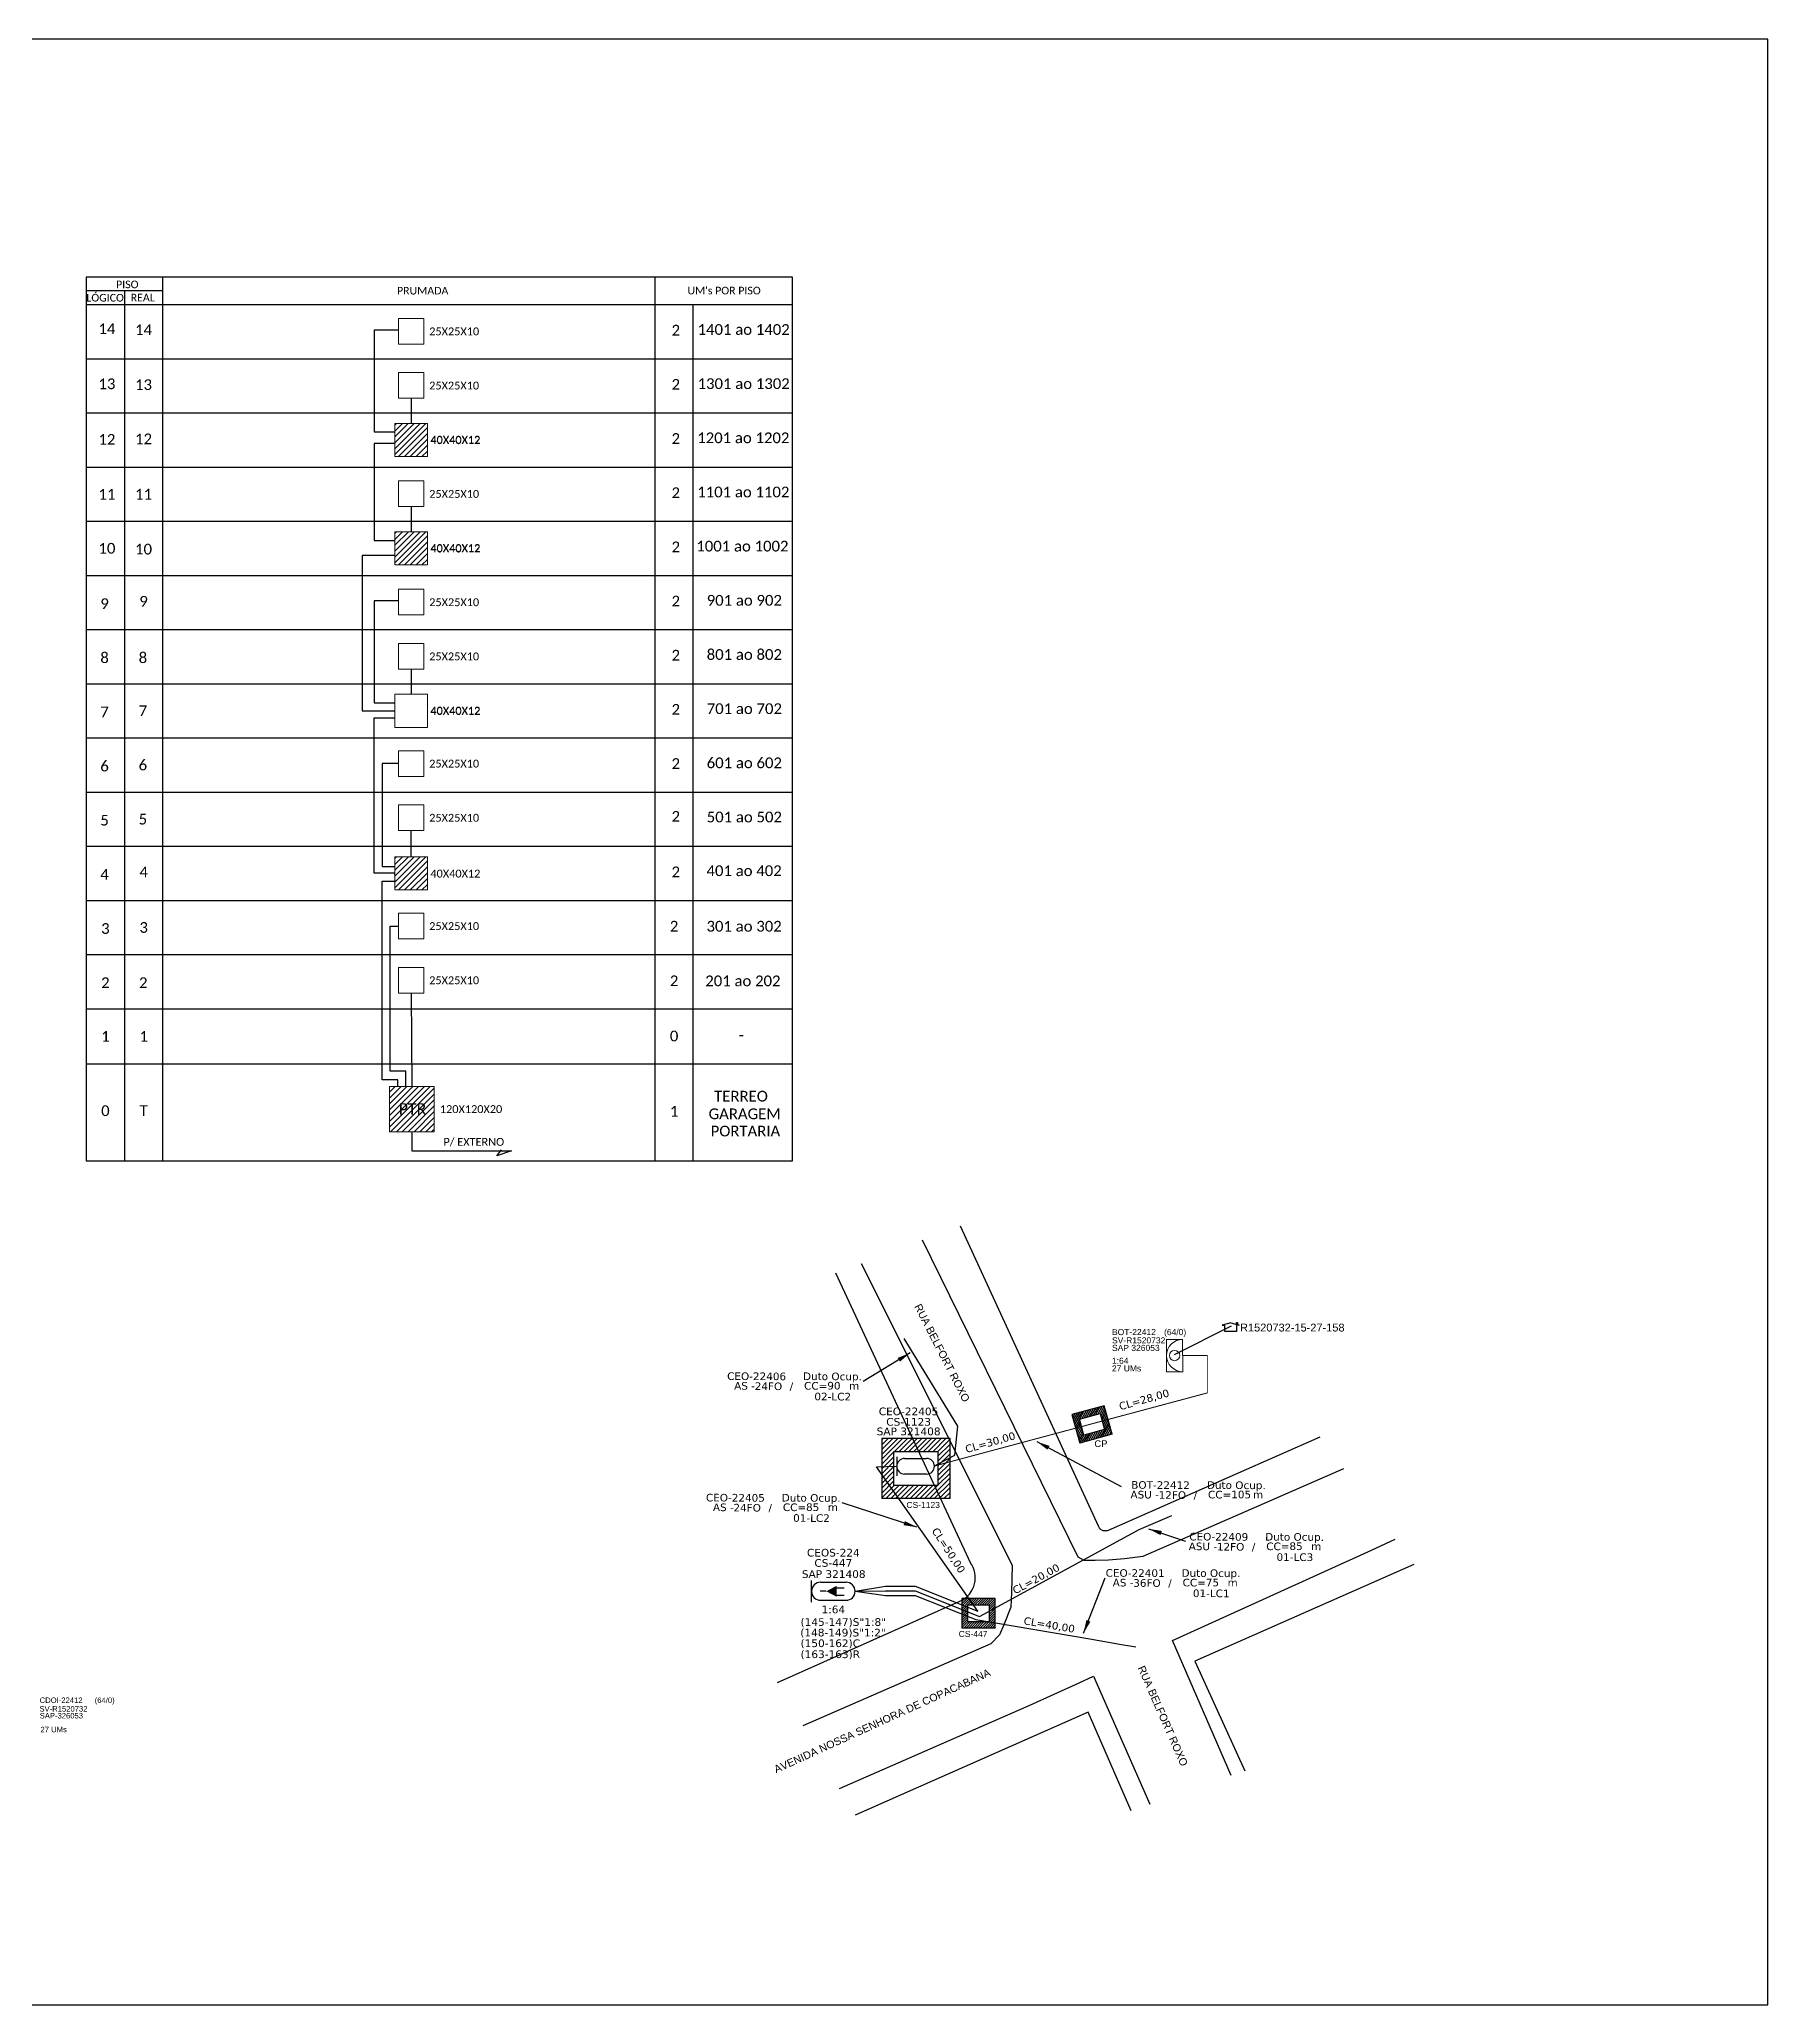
# Model space of a CAD drawing. Extents: x -4 to 837, y 1 to 595.
# Drawn here: x 315 to 837, y 1 to 595 of the extents above; entities that cross this region are included whole.
import ezdxf
from ezdxf.enums import TextEntityAlignment as Align

# ---------------------------------------------------------------- set-up
doc = ezdxf.new("R2010")
doc.units = 0
for name, color, linetype in [('10.0-Cartográfico', 4, 'Continuous'), ('10.1-Caixas Subterrâneas', 5, 'Continuous'), ('20.4-CEOS', 1, 'Continuous'), ('20.5-CEO', 1, 'Continuous'), ('CAP a instalar', 1, 'Continuous'), ('celulas gpon', 7, 'Continuous'), ('label_cabos', 7, 'Continuous'), ('Segmento de Logradouro Texto', 238, 'Continuous'), ('surveys', 7, 'Continuous'), ('surveys legendas', 7, 'Continuous')]:
    doc.layers.add(name, color=color, linetype=linetype)
doc.layers.add("20.0-LEGENDA DOS CDO'S", color=1, linetype='Continuous', lineweight=0)
doc.layers.add('20.1-CDO_INTERIOR', color=1, linetype='Continuous', lineweight=0)
doc.layers.add('DROP DE CLIENTE', color=140, linetype='Continuous', plot=False)
doc.styles.add('ARIAL', font='arial.ttf')
doc.styles.add('DIGICADE', font='arial.ttf')
doc.styles.add('siredit', font='verdana.ttf')
doc.styles.add('WMF-Calibri0', font='CALIBRI.TTF')
doc.linetypes.add('FENCELINE1', pattern='A,0.25,-0.1,[133,ltypeshp.shx,S=0.1,R=0,X=-0.1,Y=0],-0.1,1', length=1.45)
doc.dimstyles.new('CC', dxfattribs={"dimtxt": 0.8, "dimasz": 2, "dimexe": 0.18, "dimexo": 0.0625, "dimgap": 0.09, "dimtad": 0, "dimdec": 0, "dimrnd": 1, "dimzin": 0, "dimdsep": 46, "dimtxsty": 'siredit', "dimblk": 'NONE', "dimcen": 0, "dimse1": 1, "dimse2": 1, "dimsd1": 1, "dimsd2": 1, "dimclrt": 7, "dimadec": 0, "dimazin": 0, "dimtfac": 1, "dimtdec": 0, "dimtofl": 0, "dimtmove": 0, "dimatfit": 3, "dimfxl": 0, "dimtolj": 1, "dimtzin": 0, "dimarcsym": 0})

# ---------------------------------------------------------------- blocks, each defined once
blk = doc.blocks.new('*U97')
at = {"layer": '20.4-CEOS', "color": 7, "style": 'siredit'}
for tag, p in [('FIBRAS_SPLITTER', (0, 0)), ('FIBRAS_TOP_C', (0, -4.13)), ('RESERVA_FINAIS', (0, -5.46))]:
    blk.add_attdef(tag, p, '', height=1.01, dxfattribs=at)
for tag, p, flags in [('ID_ATIVIDADE', (0, -6.77), 3), ('FATOR', (0, -8.09), 1), ('QTDE', (0, -9.4), 1), ('FID', (0, -10.71), 1)]:
    blk.add_attdef(tag, p, '', height=1.01, dxfattribs=dict(at, flags=flags))
blk = doc.blocks.new('*U96')
at = {"layer": '20.4-CEOS', "color": 7, "style": 'siredit'}
blk.add_attdef('FIBRAS_SPLITTER', (0, 0), '', height=1.01, dxfattribs=at)
for tag, p, flags in [('ID_ATIVIDADE', (0, -1.48), 3), ('FATOR', (0, -2.79), 1), ('QTDE', (0, -4.11), 1), ('FID', (0, -5.42), 1)]:
    blk.add_attdef(tag, p, '', height=1.01, dxfattribs=dict(at, flags=flags))
blk = doc.blocks.new('Inst CDOI-64')
at = {"layer": '20.1-CDO_INTERIOR', "color": 1, "lineweight": 18}
blk.add_lwpolyline([(-2.12, -2.13), (-2.12, 2.12), (0, 2.12), (0.01, -2.13)], close=True, dxfattribs=at)
blk.add_circle((-1.06, 0), 0.68, dxfattribs=at)
blk.add_arc((0.01, 0), 2.13, 90.0276, 270.0276, dxfattribs=at)
at = {"layer": "20.0-LEGENDA DOS CDO'S", "style": 'ARIAL'}
for tag, p, rotation in [('FID', (-9.3, 2.69), 0.118), ('SAP', (-9.3, 0.61), 359.9724), ('SURVEY', (-9.3, 1.6), 359.9724), ('1:XX', (-9.31, -1.08), 359.9724), ('UMS', (-9.31, -2.09), 359.9724)]:
    blk.add_attdef(tag, p, '', height=0.8, rotation=rotation, dxfattribs=at)
at = {"layer": "20.0-LEGENDA DOS CDO'S"}
for tag, p, style, flags in [('ID_ATIVIDADE', (-9.3, 3.78), 'ARIAL', 3), ('FATOR', (-1.5, 3.78), 'ARIAL', 1), ('QTDE', (-9.18, -3.66), 'DIGICADE', 3)]:
    blk.add_attdef(tag, p, '', height=0.8, rotation=0.118, dxfattribs=dict(at, style=style, flags=flags))
at = {"layer": "20.0-LEGENDA DOS CDO'S", "style": 'ARIAL'}
blk.add_attdef('FIBRAS_UTILIZADAS', text='', height=0.8, rotation=359.9724, dxfattribs=at).set_placement((-0.99, 2.69), align=Align.CENTER)
blk = doc.blocks.new('Inst CB DT OCUP CFOA-SM-AS-80-TS-36')
at = {"layer": 'label_cabos', "color": 0, "style": 'siredit'}
for tag, flags, p in [('ID_ATIVIDADE', 3, (1.31, 2.67)), ('FATOR', 1, (11.56, 2.55))]:
    blk.add_attdef(tag, text='', height=1, rotation=359.69, dxfattribs=dict(at, flags=flags)).set_placement(p, align=Align.MIDDLE_CENTER)
for tag, p in [('TIPO_CABO', (1.76, 0)), ('DESTINO_CABO', (3.13, 1.26)), ('CABO', (4.69, -0.05)), ('/', (7.71, -0.05)), ('LANCE', (10.91, 0)), ('TIPO_CABO', (13.11, 1.24)), ('UND', (15.96, 0)), ('FID', (13.15, -1.41))]:
    blk.add_attdef(tag, text='', height=1, rotation=359.69, dxfattribs=at).set_placement(p, align=Align.MIDDLE_CENTER)
blk.add_attdef('QTDE', (12.43, -0.47), '', height=1, rotation=359.69, dxfattribs=at)
blk = doc.blocks.new('_None')
blk = doc.blocks.new('Inst CB DT OCUP CFOA-SM-AS-80-TS-24')
at = {"layer": 'label_cabos', "color": 0, "style": 'siredit'}
for tag, flags, p in [('ID_ATIVIDADE', 3, (1.31, 2.67)), ('FATOR', 1, (11.56, 2.55))]:
    blk.add_attdef(tag, text='', height=1, rotation=359.69, dxfattribs=dict(at, flags=flags)).set_placement(p, align=Align.MIDDLE_CENTER)
for tag, p in [('TIPO_CABO', (1.76, 0)), ('DESTINO_CABO', (3.13, 1.26)), ('CABO', (4.69, -0.05)), ('/', (7.71, -0.05)), ('LANCE', (10.91, 0)), ('TIPO_CABO', (13.11, 1.24)), ('UND', (15.96, 0)), ('FID', (13.15, -1.41))]:
    blk.add_attdef(tag, text='', height=1, rotation=359.69, dxfattribs=at).set_placement(p, align=Align.MIDDLE_CENTER)
blk.add_attdef('QTDE', (12.43, -0.47), '', height=1, rotation=359.69, dxfattribs=at)
blk = doc.blocks.new('Inst CB DT OCUP CFOA-SM-ASU-120-S-12')
at = {"layer": 'label_cabos', "color": 0, "style": 'siredit'}
for tag, flags, p in [('ID_ATIVIDADE', 3, (1.31, 2.67)), ('FATOR', 1, (11.56, 2.55))]:
    blk.add_attdef(tag, text='', height=1, rotation=359.69, dxfattribs=dict(at, flags=flags)).set_placement(p, align=Align.MIDDLE_CENTER)
for tag, p in [('TIPO_CABO', (1.26, 0)), ('DESTINO_CABO', (3.13, 1.26)), ('CABO', (4.69, -0.05)), ('/', (7.71, -0.05)), ('LANCE', (10.91, 0)), ('TIPO_CABO', (13.11, 1.24)), ('UND', (15.96, 0)), ('FID', (13.15, -1.41))]:
    blk.add_attdef(tag, text='', height=1, rotation=359.69, dxfattribs=at).set_placement(p, align=Align.MIDDLE_CENTER)
blk.add_attdef('QTDE', (12.43, -0.47), '', height=1, rotation=359.69, dxfattribs=at)
blk = doc.blocks.new('*X84')
at = {"color": 0, "linetype": 'Continuous'}
for p, q in [((-1.25, 0.34099), (-0.49099, 1.1)), ((-1.25, 0.517767), (-0.667767, 1.1)), ((-1.25, 0.694544), (-0.844544, 1.1)), ((-1.25, 0.87132), (-1.02132, 1.1)), ((-1.25, 1.048097), (-1.198097, 1.1)), ((-0.789214, 0.625), (-0.314214, 1.1)), ((-0.612437, 0.625), (-0.137437, 1.1)), ((-0.43566, 0.625), (0.03934, 1.1)), ((-0.258883, 0.625), (0.216117, 1.1)), ((-0.082107, 0.625), (0.392893, 1.1)), ((0.09467, 0.625), (0.56967, 1.1)), ((0.271447, 0.625), (0.746447, 1.1)), ((0.448223, 0.625), (0.923223, 1.1)), ((0.625, 0.625), (1.1, 1.1)), ((0.801777, 0.625), (1.25, 1.073223)), ((0.8035, 0.449947), (1.25, 0.896447)), ((0.8035, 0.27317), (1.25, 0.71967)), ((-1.25, 0.164214), (-0.8035, 0.610714)), ((-1.25, -0.012563), (-0.8035, 0.433937)), ((-1.25, -0.18934), (-0.8035, 0.25716)), ((-1.25, -0.366117), (-0.8035, 0.080383)), ((0.8035, 0.096393), (1.25, 0.542893)), ((0.8035, -0.080383), (1.25, 0.366117)), ((0.8035, -0.25716), (1.25, 0.18934)), ((0.8035, -0.433937), (1.25, 0.012563)), ((-1.25, -0.542893), (-0.8035, -0.096393)), ((-1.25, -0.71967), (-0.8035, -0.27317)), ((-1.25, -0.896447), (-0.8035, -0.449947)), ((-1.25, -1.073223), (-0.801777, -0.625)), ((-1.1, -1.1), (-0.625, -0.625)), ((-0.923223, -1.1), (-0.448223, -0.625)), ((-0.746447, -1.1), (-0.271447, -0.625)), ((-0.56967, -1.1), (-0.09467, -0.625)), ((-0.392893, -1.1), (0.082107, -0.625)), ((-0.216117, -1.1), (0.258883, -0.625)), ((-0.03934, -1.1), (0.43566, -0.625)), ((0.137437, -1.1), (0.612437, -0.625)), ((0.314214, -1.1), (0.789214, -0.625)), ((0.49099, -1.1), (1.25, -0.34099)), ((0.667767, -1.1), (1.25, -0.517767)), ((0.8035, -0.610714), (1.25, -0.164214)), ((0.844544, -1.1), (1.25, -0.694544)), ((1.02132, -1.1), (1.25, -0.87132)), ((1.198097, -1.1), (1.25, -1.048097))]:
    blk.add_line(p, q, dxfattribs=at)
blk = doc.blocks.new('SURVEY_SURVEY')
for p, q in [((0, 0.0000127), (-0.0000126, 0.000009)), ((-0.0000126, 0.000009), (-0.0000086, 0.000009)), ((-0.0000086, 0), (-0.0000086, 0.000009)), ((0.0000086, 0), (-0.0000086, 0)), ((0, 0.0000127), (0.0000126, 0.000009)), ((0.0000084, 0.0000132), (0.0000098, 0.0000132)), ((0.0000084, 0.0000103), (0.0000084, 0.0000132)), ((0.0000126, 0.000009), (0.0000086, 0.000009)), ((0.0000086, 0.000009), (0.0000086, 0)), ((0.0000098, 0.0000132), (0.0000098, 0.0000099))]:
    blk.add_line(p, q)

msp = doc.modelspace()

# ---------------------------------------------------------------- hatches: boundary and pattern name
h = msp.add_hatch()
h.set_pattern_fill('ANSI31', color=1, scale=10, style=0)
h.set_pattern_definition([(45, (-195.6796, 81.4698), (-0.8838835, 0.8838835), [])])
h.paths.add_polyline_path([(432.33, 479.19), (422.43, 479.19), (422.43, 469.15), (432.33, 469.15)])
h.paths.add_polyline_path([(427.82, 469.79), (427.82, 474.93)], flags=16)
h = msp.add_hatch()
h.set_pattern_fill('ANSI31', color=1, scale=10, style=0)
h.set_pattern_definition([(45, (-195.6796, 48.726), (-0.8838835, 0.8838835), [])])
h.paths.add_polyline_path([(432.33, 446.45), (422.43, 446.45), (422.43, 436.41), (432.33, 436.41)])
h.paths.add_polyline_path([(427.82, 437.04), (427.82, 442.19)], flags=16)
h = msp.add_hatch()
h.set_pattern_fill('ANSI31', color=1, scale=10, style=0)
h.set_pattern_definition([(45, (-195.6796, -49.5052), (-0.8838835, 0.8838835), [])])
h.paths.add_polyline_path([(432.33, 348.22), (422.43, 348.22), (422.43, 338.18), (432.33, 338.18)])
h.paths.add_polyline_path([(427.82, 338.81), (427.82, 343.96)], flags=16)
h = msp.add_hatch()
h.set_pattern_fill('ANSI31', color=1, scale=10, style=0)
h.set_pattern_definition([(45, (-190.8103, -118.9119), (-0.8838835, 0.8838835), [])])
h.paths.add_polyline_path([(420.81, 265.05), (434.38, 265.05), (434.38, 278.81), (420.81, 278.81)])
h.paths.add_polyline_path([(422.81, 269.41), (432.89, 269.41), (432.89, 274.55), (422.81, 274.55)], flags=24)

# ---------------------------------------------------------------- linework, layer by layer
for p, q in [((837.17, 595.26), (-3.83, 595.26)), ((837.17, 1.26), (837.17, 595.26)), ((-3.83, 1.26), (837.17, 1.26))]:
    msp.add_line(p, q)
at = {"color": 0, "linetype": 'Continuous'}
for p, q in [((629.24, 178.22, 0.3), (629.24, 178.22, 0.3)), ((573.25, 168.45, 0.61), (573.25, 168.45, 0.61)), ((595.51, 122.09, 0.3), (595.51, 122.09, 0.3))]:
    msp.add_line(p, q, dxfattribs=at)
at = {"color": 0}
for points in [[(542.57, 523.33), (329.25, 523.33)], [(352.4, 519.22), (329.25, 519.22)]]:
    msp.add_lwpolyline(points, dxfattribs=at)
for points in [[(329.25, 523.33), (329.25, 256.29), (542.57, 256.29), (542.57, 523.33)], [(352.4, 256.29), (352.4, 523.33)], [(500.98, 523.33), (500.98, 256.29)], [(340.83, 519.22), (340.83, 256.29)], [(329.25, 515.1), (542.57, 515.1)], [(512.55, 256.29), (512.55, 515.1)], [(329.25, 498.73), (542.57, 498.73)], [(329.25, 482.36), (542.57, 482.36)], [(329.25, 465.99), (542.57, 465.99)], [(329.25, 449.62), (542.57, 449.62)], [(329.25, 433.24), (542.57, 433.24)], [(329.25, 416.87), (542.57, 416.87)], [(329.25, 400.5), (542.57, 400.5)], [(329.25, 384.13), (542.57, 384.13)], [(329.25, 367.76), (542.57, 367.76)], [(329.25, 351.39), (542.57, 351.39)], [(329.25, 335.01), (542.57, 335.01)], [(329.25, 318.64), (542.57, 318.64)], [(329.25, 302.27), (542.57, 302.27)], [(329.25, 285.59), (542.57, 285.59)]]:
    msp.add_lwpolyline(points)
at = {"lineweight": 0}
for points in [[(431.21, 510.89), (423.55, 510.89), (423.55, 503.13), (431.21, 503.13)], [(431.21, 494.52), (423.55, 494.52), (423.55, 486.75), (431.21, 486.75)], [(432.33, 479.19), (422.43, 479.19), (422.43, 469.15), (432.33, 469.15)], [(431.21, 461.78), (423.55, 461.78), (423.55, 454.01), (431.21, 454.01)], [(432.33, 446.45), (422.43, 446.45), (422.43, 436.41), (432.33, 436.41)], [(431.21, 429.04), (423.55, 429.04), (423.55, 421.27), (431.21, 421.27)], [(431.21, 412.66), (423.55, 412.66), (423.55, 404.9), (431.21, 404.9)], [(432.33, 397.33), (422.43, 397.33), (422.43, 387.29), (432.33, 387.29)], [(432.33, 387.29), (422.43, 387.29), (422.43, 397.33), (432.33, 397.33)], [(431.2, 380.26), (423.54, 380.26), (423.54, 372.49), (431.2, 372.49)], [(431.2, 363.89), (423.54, 363.89), (423.54, 356.12), (431.2, 356.12)], [(431.2, 331.15), (423.54, 331.15), (423.54, 323.38), (431.2, 323.38)], [(431.2, 314.78), (423.54, 314.78), (423.54, 307.01), (431.2, 307.01)]]:
    msp.add_lwpolyline(points, close=True, dxfattribs=at)
at = {"color": 3}
for points in [[(423.55, 507.39), (423.55, 507.39), (416.22, 507.39), (416.22, 476.62), (422.43, 476.62)], [(427.38, 486.75), (427.38, 479.19)], [(422.43, 473.12), (422.43, 473.12), (416.22, 473.12), (416.22, 443.75), (422.43, 443.75)], [(427.38, 454.01), (427.38, 446.45)], [(422.43, 439.23), (412.57, 439.23), (412.57, 392.31), (422.43, 392.31)], [(423.55, 425.53), (423.55, 425.53), (416.22, 425.53), (416.22, 394.76), (422.43, 394.76)], [(427.38, 404.9), (427.38, 397.33)], [(422.43, 342.83), (422.43, 343.2), (416.22, 343.2), (416.22, 390.21), (422.43, 390.21)], [(423.54, 376.39), (418.66, 376.39), (418.66, 345.21), (422.43, 345.21)], [(427.38, 348.22), (427.38, 356.12)], [(423.33, 278.81), (423.33, 280.81), (418.66, 280.81), (418.66, 340.87), (422.43, 340.87)], [(425.77, 278.81), (425.77, 283.35), (421.1, 283.35), (421.1, 327.26), (423.54, 327.26)], [(427.37, 307.01), (427.6, 278.81)]]:
    msp.add_lwpolyline(points, dxfattribs=at)
at = {"color": 1, "lineweight": 0}
for points in [[(432.33, 469.15), (422.43, 469.15), (422.43, 479.19), (432.33, 479.19)], [(432.33, 436.41), (422.43, 436.41), (422.43, 446.45), (432.33, 446.45)], [(432.33, 348.22), (422.43, 348.22), (422.43, 338.18), (432.33, 338.18)], [(420.81, 278.81), (434.38, 278.81), (434.38, 265.05), (420.81, 265.05)]]:
    msp.add_lwpolyline(points, close=True, dxfattribs=at)
at = {"color": 1}
for points in [[(427.6, 265.05), (427.6, 259.35), (457.73, 259.35)], [(453.32, 257.76), (454.73, 259.59)], [(457.73, 259.35), (453.32, 257.76)]]:
    msp.add_lwpolyline(points, dxfattribs=at)
at = {"layer": '10.0-Cartográfico'}
for points in [[(709.03, 163.24), (648.4, 136.74), (642.88, 135.99), (638.09, 135.6), (634.03, 135.55), (630.71, 135.51), (628.85, 136.51), (581.84, 232.32)], [(593.22, 236.65), (635, 145.76), (635.1, 145.56), (635.23, 145.37), (635.37, 145.21), (635.55, 145.07), (635.73, 144.92), (635.91, 144.8), (636.14, 144.7), (636.34, 144.62), (636.56, 144.56), (636.81, 144.54), (637.03, 144.52), (637.28, 144.53), (637.5, 144.57), (637.73, 144.61), (638.02, 144.72), (701.98, 172.84)], [(538.02, 98.65), (594.03, 123.64), (594.77, 124.17), (595.43, 124.73), (596.03, 125.38), (596.53, 126.09), (596.97, 126.84), (597.34, 127.61), (597.6, 128.42), (597.76, 129.28), (597.82, 130.13), (597.81, 130.98), (597.68, 131.8), (597.47, 132.63), (597.15, 133.43), (596.76, 134.2), (596.51, 134.61), (555.67, 222.38)], [(563.38, 225.31), (608.94, 134.12), (608.78, 125.87), (608.57, 121.37), (606.48, 116.09), (605.17, 113.08), (602.5, 110.3), (545.68, 85.58)], [(675.08, 70.5), (657.35, 111.34), (717.52, 138.67), (724.69, 141.94)], [(730.29, 134.33), (664.17, 105.07), (679.26, 71.98)], [(556.82, 66.56), (614.13, 91.71), (629.23, 98.57), (633.53, 100.56), (650.52, 61.82)], [(644.89, 59.83), (631.94, 89.71), (561.54, 58.51)]]:
    msp.add_lwpolyline(points, dxfattribs=at)
at = {"layer": '10.1-Caixas Subterrâneas', "color": 30}
for p, q in [((636.76, 182.28, 0.3), (626.99, 179.6, 0.3)), ((626.99, 179.6, 0.3), (629.35, 171, 0.3)), ((629.24, 178.22, 0.3), (635.52, 179.94, 0.3)), ((630.58, 173.34, 0.3), (629.24, 178.22, 0.3)), ((635.52, 179.94, 0.3), (636.86, 175.06, 0.3)), ((639.12, 173.68, 0.3), (636.76, 182.28, 0.3)), ((569.56, 172.37, 0.61), (569.56, 154.21, 0.61)), ((590.2, 172.37, 0.61), (569.56, 172.37, 0.61)), ((590.2, 154.21, 0.61), (590.2, 172.37, 0.61)), ((639.12, 173.68, 0.3), (629.35, 171, 0.3)), ((636.86, 175.06, 0.3), (630.58, 173.34, 0.3)), ((573.25, 158.13, 0.61), (573.25, 168.45, 0.61)), ((573.25, 168.45, 0.61), (586.51, 168.45, 0.61)), ((586.51, 168.45, 0.61), (586.51, 158.13, 0.61)), ((586.51, 158.13, 0.61), (573.25, 158.13, 0.61)), ((590.2, 154.21, 0.61), (569.56, 154.21, 0.61)), ((593.7, 124.01, 0.3), (593.7, 115.1, 0.3)), ((603.83, 124.01, 0.3), (593.7, 124.01, 0.3)), ((595.51, 117.02, 0.3), (595.51, 122.09, 0.3)), ((595.51, 122.09, 0.3), (602.02, 122.09, 0.3)), ((602.02, 122.09, 0.3), (602.02, 117.02, 0.3)), ((603.83, 115.1, 0.3), (603.83, 124.01, 0.3)), ((603.83, 115.1, 0.3), (593.7, 115.1, 0.3)), ((602.02, 117.02, 0.3), (595.51, 117.02, 0.3))]:
    msp.add_line(p, q, dxfattribs=at)
at = {"layer": '20.4-CEOS', "color": 7}
for p, q in [((551.09, 128.93), (558.77, 128.93)), ((558.77, 123.46), (551.09, 123.46))]:
    msp.add_line(p, q, dxfattribs=at)
for points in [[(548.36, 122.9), (548.36, 129.49)], [(552.81, 126.2), (550.97, 126.2)], [(555.84, 127.28), (558.17, 127.28)], [(555.84, 125.01), (558.17, 125.01)]]:
    msp.add_lwpolyline(points, dxfattribs=at)
msp.add_lwpolyline([(552.81, 126.2, 0, 3.38, 0), (555.98, 126.2, 3.38, 3.38, 0)], format="xyseb", dxfattribs=at)
for centre, start, end in [((551.09, 126.2), 90, 270), ((558.77, 126.2), 270, 90)]:
    msp.add_arc(centre, 2.73, start, end, dxfattribs=at)
at = {"layer": '20.5-CEO'}
for p, q in [((576.47, 166.36), (583.11, 166.36)), ((583.11, 161.62), (576.47, 161.62))]:
    msp.add_line(p, q, dxfattribs=at)
msp.add_lwpolyline([(574.11, 166.84), (574.11, 161.14)], dxfattribs=at)
for centre, start, end in [((576.47, 163.99), 90, 270), ((583.11, 163.99), 270, 90)]:
    msp.add_arc(centre, 2.37, start, end, dxfattribs=at)
at = {"layer": 'CAP a instalar', "color": 7, "linetype": 'FENCELINE1', "ltscale": 6}
for p, q in [((592.58, 176.11), (576.29, 202.59)), ((591.62, 167.33), (592.58, 176.11)), ((568.01, 163.85), (574.11, 163.99)), ((598.57, 120.23), (568.01, 163.85)), ((647.31, 144.88), (657.15, 149.06)), ((599.1, 118.62), (647.31, 144.88)), ((570.65, 124.93), (579.66, 124.93)), ((579.66, 127.72), (598.57, 120.23)), ((579.66, 124.93), (597.98, 117.67)), ((597.98, 117.67), (632.4, 111.79))]:
    msp.add_line(p, q, dxfattribs=at)
at = {"layer": 'CAP a instalar', "color": 7, "ltscale": 5}
for p, q in [((585.47, 164.15), (591.62, 167.33)), ((585.47, 164.03), (585.47, 164.15)), ((561.5, 126.19), (570.65, 127.72)), ((561.5, 126.19), (570.65, 126.33)), ((561.5, 126.19), (570.65, 124.93)), ((570.65, 127.72), (579.66, 127.72)), ((570.65, 126.33), (579.66, 126.33)), ((579.66, 126.33), (599.1, 118.62)), ((632.4, 111.79), (641.99, 110.15)), ((641.99, 110.15), (646.31, 109.41))]:
    msp.add_line(p, q, dxfattribs=at)
at = {"layer": 'CAP a instalar', "linetype": 'FENCELINE1', "ltscale": 6, "const_width": 0.29}
msp.add_lwpolyline([(585.47, 163.99), (585.47, 164.15), (585.47, 164.07), (667.91, 186.16), (667.91, 197.45), (660.47, 197.45)], dxfattribs=at)
at = {"layer": 'DROP DE CLIENTE', "elevation": 0.3}
msp.add_lwpolyline([(657.95, 197.8), (675.2, 206.4)], dxfattribs=at)

# ---------------------------------------------------------------- block references
at = {"color": 0, "lineweight": 0, "xscale": 2.294742823529738, "yscale": 2.294742823529738, "zscale": 2.294742823529738}
msp.add_blockref('Inst CDOI-64', (660.45, 197.45), dxfattribs=at).add_auto_attribs({'FIBRAS_UTILIZADAS': '(64/0)', 'SURVEY': 'SV-R1520732', 'SAP': 'SAP 326053', '1:XX': '1:64', 'UMS': '27 UMs', 'FID': 'BOT-22412'})
at = {"layer": '10.1-Caixas Subterrâneas', "color": 30}
for p, xscale, yscale, zscale, rotation in [((633.05, 176.64, 0.3), 4.051652506920592, 4.051652506920592, 8.103305013841187, 195.3443364431914), ((579.88, 163.29, 0.61), 8.254591040720824, 8.254591040720824, 16.50918208144165, 180.000000000063), ((598.77, 119.56, 0.3), 4.051652506920593, 4.051652506920593, 8.103305013841187, 180.000000000063)]:
    msp.add_blockref('*X84', p, dxfattribs=dict(at, xscale=xscale, yscale=yscale, zscale=zscale, rotation=rotation))
at = {"layer": '20.4-CEOS', "color": 0, "lineweight": 0, "xscale": 2.294742823529738, "yscale": 2.294742823529738, "zscale": 2.294742823529738}
msp.add_blockref('*U96', (544.95, 112.56), dxfattribs=at).add_auto_attribs({'FIBRAS_SPLITTER': '(148-149)S"1:2"'})
at = {"layer": '20.4-CEOS', "color": 0, "lineweight": 0}
ref = msp.add_blockref('*U97', (545.03, 115.76), dxfattribs=dict(at, xscale=2.294742823529738, yscale=2.294742823529738, zscale=2.294742823529738))
ref.add_attrib('FIBRAS_SPLITTER', '(145-147)S"1:8"', (545.03, 115.76), dxfattribs={"color": 7, "height": 2.3169, "style": 'siredit'})
ref.add_attrib('FIBRAS_TOP_C', '(150-162)C', (545.03, 109.34), dxfattribs={"color": 7, "height": 2.317, "style": 'siredit'})
ref.add_attrib('RESERVA_FINAIS', '(163-163)R', (545.03, 106.02), dxfattribs={"color": 7, "height": 2.317, "style": 'siredit'})
at = {"layer": 'label_cabos', "color": 0, "lineweight": 0}
ref = msp.add_blockref('Inst CB DT OCUP CFOA-SM-AS-80-TS-24', (524.58, 188.3), dxfattribs=dict(at, xscale=2.294742823529738, yscale=2.294742823529738, zscale=2.294742823529738))
ref.add_attrib('DESTINO_CABO', 'CEO-22406', dxfattribs={"color": 0, "height": 2.295, "rotation": 359.69001, "style": 'siredit'}).set_placement((531.76, 191.19), align=Align.MIDDLE_CENTER)
ref.add_attrib('CABO', '24FO', dxfattribs={"color": 0, "height": 2.295, "rotation": 359.69001, "style": 'siredit'}).set_placement((535.33, 188.18), align=Align.MIDDLE_CENTER)
ref.add_attrib('TIPO_CABO', 'Duto Ocup.', dxfattribs={"color": 0, "height": 2.295, "rotation": 359.69001, "style": 'siredit'}).set_placement((554.66, 191.15), align=Align.MIDDLE_CENTER)
ref.add_attrib('/', '/', dxfattribs={"color": 0, "height": 2.29, "rotation": 359.69001, "style": 'siredit'}).set_placement((542.28, 188.18), align=Align.MIDDLE_CENTER)
ref.add_attrib('TIPO_CABO', 'AS - ', dxfattribs={"color": 0, "height": 2.295, "rotation": 359.69001, "style": 'siredit'}).set_placement((528.62, 188.29), align=Align.MIDDLE_CENTER)
ref.add_attrib('FID', '02-LC2', dxfattribs={"color": 0, "height": 2.295, "rotation": 359.69001, "style": 'siredit'}).set_placement((554.75, 185.05), align=Align.MIDDLE_CENTER)
ref.add_attrib('LANCE', 'CC=', dxfattribs={"color": 0, "height": 2.295, "rotation": 359.69001, "style": 'siredit'}).set_placement((549.61, 188.3), align=Align.MIDDLE_CENTER)
ref.add_attrib('QTDE', '90', (553.1, 187.21), dxfattribs={"color": 0, "height": 2.295, "rotation": 359.69001, "style": 'siredit'})
ref.add_attrib('UND', 'm', dxfattribs={"color": 0, "height": 2.29, "rotation": 359.69001, "style": 'siredit'}).set_placement((561.21, 188.3), align=Align.MIDDLE_CENTER)
ref = msp.add_blockref('Inst CB DT OCUP CFOA-SM-AS-80-TS-24', (518.16, 151.58), dxfattribs=dict(at, xscale=2.294742823529738, yscale=2.294742823529738, zscale=2.294742823529738))
ref.add_attrib('DESTINO_CABO', 'CEO-22405', dxfattribs={"color": 0, "height": 2.295, "rotation": 359.69001, "style": 'siredit'}).set_placement((525.35, 154.48), align=Align.MIDDLE_CENTER)
ref.add_attrib('CABO', '24FO', dxfattribs={"color": 0, "height": 2.295, "rotation": 359.69001, "style": 'siredit'}).set_placement((528.91, 151.46), align=Align.MIDDLE_CENTER)
ref.add_attrib('TIPO_CABO', 'Duto Ocup.', dxfattribs={"color": 0, "height": 2.295, "rotation": 359.69001, "style": 'siredit'}).set_placement((548.24, 154.44), align=Align.MIDDLE_CENTER)
ref.add_attrib('/', '/', dxfattribs={"color": 0, "height": 2.29, "rotation": 359.69001, "style": 'siredit'}).set_placement((535.86, 151.46), align=Align.MIDDLE_CENTER)
ref.add_attrib('TIPO_CABO', 'AS - ', dxfattribs={"color": 0, "height": 2.295, "rotation": 359.69001, "style": 'siredit'}).set_placement((522.21, 151.57), align=Align.MIDDLE_CENTER)
ref.add_attrib('FID', '01-LC2', dxfattribs={"color": 0, "height": 2.295, "rotation": 359.69001, "style": 'siredit'}).set_placement((548.33, 148.34), align=Align.MIDDLE_CENTER)
ref.add_attrib('LANCE', 'CC=', dxfattribs={"color": 0, "height": 2.295, "rotation": 359.69001, "style": 'siredit'}).set_placement((543.2, 151.59), align=Align.MIDDLE_CENTER)
ref.add_attrib('QTDE', '85', (546.68, 150.49), dxfattribs={"color": 0, "height": 2.295, "rotation": 359.69001, "style": 'siredit'})
ref.add_attrib('UND', 'm', dxfattribs={"color": 0, "height": 2.29, "rotation": 359.69001, "style": 'siredit'}).set_placement((554.8, 151.59), align=Align.MIDDLE_CENTER)
ref = msp.add_blockref('Inst CB DT OCUP CFOA-SM-ASU-120-S-12', (646.58, 155.41), dxfattribs=dict(at, xscale=2.294742823529738, yscale=2.294742823529738, zscale=2.294742823529738))
ref.add_attrib('DESTINO_CABO', 'BOT-22412', dxfattribs={"color": 0, "height": 2.295, "rotation": 359.69001, "style": 'siredit'}).set_placement((653.77, 158.31), align=Align.MIDDLE_CENTER)
ref.add_attrib('CABO', '12FO', dxfattribs={"color": 0, "height": 2.295, "rotation": 359.69001, "style": 'siredit'}).set_placement((657.34, 155.29), align=Align.MIDDLE_CENTER)
ref.add_attrib('TIPO_CABO', 'Duto Ocup.', dxfattribs={"color": 0, "height": 2.295, "rotation": 359.69001, "style": 'siredit'}).set_placement((676.66, 158.27), align=Align.MIDDLE_CENTER)
ref.add_attrib('/', '/', dxfattribs={"color": 0, "height": 2.29, "rotation": 359.69001, "style": 'siredit'}).set_placement((664.29, 155.29), align=Align.MIDDLE_CENTER)
ref.add_attrib('TIPO_CABO', 'ASU - ', dxfattribs={"color": 0, "height": 2.295, "rotation": 359.69001, "style": 'siredit'}).set_placement((649.48, 155.4), align=Align.MIDDLE_CENTER)
ref.add_attrib('LANCE', 'CC=', dxfattribs={"color": 0, "height": 2.295, "rotation": 359.69001, "style": 'siredit'}).set_placement((671.62, 155.42), align=Align.MIDDLE_CENTER)
ref.add_attrib('QTDE', '105', (675.11, 154.32), dxfattribs={"color": 0, "height": 2.295, "rotation": 359.69001, "style": 'siredit'})
ref.add_attrib('UND', 'm', dxfattribs={"color": 0, "height": 2.29, "rotation": 359.69001, "style": 'siredit'}).set_placement((683.22, 155.42), align=Align.MIDDLE_CENTER)
ref = msp.add_blockref('Inst CB DT OCUP CFOA-SM-ASU-120-S-12', (664.18, 139.78), dxfattribs=dict(at, xscale=2.294742823529738, yscale=2.294742823529738, zscale=2.294742823529738))
ref.add_attrib('DESTINO_CABO', 'CEO-22409', dxfattribs={"color": 0, "height": 2.295, "rotation": 359.69001, "style": 'siredit'}).set_placement((671.36, 142.68), align=Align.MIDDLE_CENTER)
ref.add_attrib('CABO', '12FO', dxfattribs={"color": 0, "height": 2.295, "rotation": 359.69001, "style": 'siredit'}).set_placement((674.93, 139.66), align=Align.MIDDLE_CENTER)
ref.add_attrib('TIPO_CABO', 'Duto Ocup.', dxfattribs={"color": 0, "height": 2.295, "rotation": 359.69001, "style": 'siredit'}).set_placement((694.26, 142.64), align=Align.MIDDLE_CENTER)
ref.add_attrib('/', '/', dxfattribs={"color": 0, "height": 2.29, "rotation": 359.69001, "style": 'siredit'}).set_placement((681.88, 139.66), align=Align.MIDDLE_CENTER)
ref.add_attrib('TIPO_CABO', 'ASU - ', dxfattribs={"color": 0, "height": 2.295, "rotation": 359.69001, "style": 'siredit'}).set_placement((667.07, 139.77), align=Align.MIDDLE_CENTER)
ref.add_attrib('FID', '01-LC3', dxfattribs={"color": 0, "height": 2.295, "rotation": 359.69001, "style": 'siredit'}).set_placement((694.35, 136.53), align=Align.MIDDLE_CENTER)
ref.add_attrib('LANCE', 'CC=', dxfattribs={"color": 0, "height": 2.295, "rotation": 359.69001, "style": 'siredit'}).set_placement((689.21, 139.78), align=Align.MIDDLE_CENTER)
ref.add_attrib('QTDE', '85', (692.7, 138.69), dxfattribs={"color": 0, "height": 2.295, "rotation": 359.69001, "style": 'siredit'})
ref.add_attrib('UND', 'm', dxfattribs={"color": 0, "height": 2.29, "rotation": 359.69001, "style": 'siredit'}).set_placement((700.81, 139.78), align=Align.MIDDLE_CENTER)
ref = msp.add_blockref('Inst CB DT OCUP CFOA-SM-AS-80-TS-36', (638.92, 128.82), dxfattribs=dict(at, xscale=2.294742823529738, yscale=2.294742823529738, zscale=2.294742823529738))
ref.add_attrib('DESTINO_CABO', 'CEO-22401', dxfattribs={"color": 0, "height": 2.295, "rotation": 359.69001, "style": 'siredit'}).set_placement((646.1, 131.72), align=Align.MIDDLE_CENTER)
ref.add_attrib('CABO', '36FO', dxfattribs={"color": 0, "height": 2.295, "rotation": 359.69001, "style": 'siredit'}).set_placement((649.67, 128.7), align=Align.MIDDLE_CENTER)
ref.add_attrib('TIPO_CABO', 'Duto Ocup.', dxfattribs={"color": 0, "height": 2.295, "rotation": 359.69001, "style": 'siredit'}).set_placement((669, 131.68), align=Align.MIDDLE_CENTER)
ref.add_attrib('/', '/', dxfattribs={"color": 0, "height": 2.29, "rotation": 359.69001, "style": 'siredit'}).set_placement((656.62, 128.7), align=Align.MIDDLE_CENTER)
ref.add_attrib('TIPO_CABO', 'AS - ', dxfattribs={"color": 0, "height": 2.295, "rotation": 359.69001, "style": 'siredit'}).set_placement((642.96, 128.81), align=Align.MIDDLE_CENTER)
ref.add_attrib('FID', '01-LC1', dxfattribs={"color": 0, "height": 2.295, "rotation": 359.69001, "style": 'siredit'}).set_placement((669.09, 125.58), align=Align.MIDDLE_CENTER)
ref.add_attrib('LANCE', 'CC=', dxfattribs={"color": 0, "height": 2.295, "rotation": 359.69001, "style": 'siredit'}).set_placement((663.95, 128.83), align=Align.MIDDLE_CENTER)
ref.add_attrib('QTDE', '75', (667.44, 127.73), dxfattribs={"color": 0, "height": 2.295, "rotation": 359.69001, "style": 'siredit'})
ref.add_attrib('UND', 'm', dxfattribs={"color": 0, "height": 2.29, "rotation": 359.69001, "style": 'siredit'}).set_placement((675.55, 128.83), align=Align.MIDDLE_CENTER)
at = {"layer": 'surveys', "color": 151, "xscale": 205339.4807011924, "yscale": 205339.4807011924, "zscale": 205339.4807011924}
msp.add_blockref('SURVEY_SURVEY', (674.98, 204.75, 0.3), dxfattribs=at)

# ---------------------------------------------------------------- texts
at = {"color": 0, "style": 'WMF-Calibri0'}
for s, p in [('  LÓGICO', (327.67, 516)), ('     PISO', (334.21, 520.03)), ('    REAL', (339.43, 516.05)), ('PRUMADA', (423.12, 518.14)), ("UM's POR PISO", (510.86, 518.17))]:
    msp.add_text(s, height=2.3, dxfattribs=at).set_placement(p)
at = {"color": 7, "style": 'WMF-Calibri0'}
for s, p in [('14', (335.5, 507.78)), ('14', (346.57, 507.47)), ('13', (335.5, 491.14)), ('13', (346.57, 490.88)), ('12', (335.5, 474.35)), ('12', (346.57, 474.49)), ('11', (335.5, 457.76)), ('11', (346.57, 457.78)), ('10', (335.5, 441.43)), ('10', (346.57, 441.18)), ('9', (346.57, 425.38))]:
    msp.add_text(s, height=3.24, dxfattribs=at).set_placement(p, align=Align.MIDDLE_CENTER)
for s, height, p in [('25X25X10', 2.373, (432.86, 505.8)), ('1401 ao 1402', 3.24, (513.92, 505.94)), ('25X25X10', 2.373, (432.85, 489.42)), ('1301 ao 1302', 3.24, (513.92, 489.57)), ('40X40X12', 2.373, (433.22, 473.07)), ('40X40X12', 2.373, (433.22, 472.91)), ('1201 ao 1202', 3.24, (513.82, 473.2)), ('25X25X10', 2.373, (432.86, 456.68)), ('1101 ao 1102', 3.24, (513.82, 456.83)), ('40X40X12', 2.373, (433.22, 440.33)), ('40X40X12', 2.373, (433.22, 440.16)), ('1001 ao 1002', 3.24, (513.54, 440.46)), ('25X25X10', 2.373, (432.86, 423.94)), ('901 ao 902', 3.24, (516.68, 424.09)), ('25X25X10', 2.373, (432.85, 407.56)), ('801 ao 802', 3.24, (516.68, 407.71)), ('40X40X12', 2.373, (433.22, 391.21)), ('40X40X12', 2.373, (433.22, 391.05)), ('701 ao 702', 3.24, (516.68, 391.34)), ('25X25X10', 2.373, (432.85, 375.16)), ('601 ao 602', 3.24, (516.68, 374.97)), ('25X25X10', 2.373, (432.85, 358.79)), ('501 ao 502', 3.24, (516.68, 358.6)), ('401 ao 402', 3.24, (516.62, 342.36)), ('40X40X12', 2.373, (433.22, 341.93)), ('25X25X10', 2.373, (432.85, 326.05)), ('301 ao 302', 3.24, (516.62, 325.58)), ('25X25X10', 2.373, (432.85, 309.68)), ('201 ao 202', 3.24, (516.25, 309.07)), ('PTR', 3.433, (423.67, 270.28)), ('TERREO', 3.24, (518.93, 274.22)), ('120X120X20', 2.373, (436.08, 270.74)), ('GARAGEM', 3.24, (517.26, 268.89)), ('P/ EXTERNO', 2.373, (437.15, 260.84)), ('PORTARIA', 3.24, (517.87, 263.68))]:
    msp.add_text(s, height=height, dxfattribs=at).set_placement(p)
for tag, flags, p in [('2', 4, (507.35, 507.34)), ('2', 4, (507.35, 490.97)), ('2', 4, (507.35, 474.6)), ('2', 4, (507.35, 458.22)), ('2', 4, (507.35, 441.85)), ('9', 4, (334.79, 424.67)), ('2', 4, (507.35, 425.48)), ('8', 4, (334.79, 408.37)), ('8', 4, (346.37, 408.37)), ('2', 4, (507.35, 409.11)), ('7', 4, (334.79, 391.99)), ('7', 4, (346.37, 392.32)), ('2', 4, (507.35, 392.74)), ('6', 4, (334.79, 375.62)), ('6', 4, (346.37, 375.94)), ('2', 4, (507.35, 376.36)), ('5', 4, (334.79, 359.25)), ('5', 4, (346.37, 359.57)), ('2', 4, (507.35, 360.41)), ('4', 4, (346.61, 343.61)), ('2', 4, (507.35, 343.62)), ('4', 4, (334.79, 342.88)), ('3', 4, (335.04, 326.51)), ('3', 4, (346.61, 326.83)), ('2', 4, (506.83, 327.21)), ('2', 4, (335.04, 310.13)), ('2', 4, (346.48, 310.13)), ('2', 4, (506.83, 310.71)), ('1', 4, (335.04, 293.91)), ('1', 4, (346.61, 293.91)), ('0', 4, (506.83, 294.03)), ('-', 4, (527.16, 294.31)), ('0', 4, (335.04, 271.45)), ('T', 12, (346.61, 271.49)), ('1', 4, (506.83, 271.28))]:
    msp.add_attdef(tag, text='XX', height=3.24, dxfattribs=dict(at, flags=flags)).set_placement(p, align=Align.MIDDLE_CENTER)
at = {"layer": '10.1-Caixas Subterrâneas', "color": 30, "style": 'ARIAL'}
for s, height, p in [('CP', 2.027, (633.8, 169.8, 0.3)), ('CS-1123', 1.836, (577.01, 151.37)), ('CS-447', 1.836, (592.8, 112.39))]:
    msp.add_text(s, height=height, dxfattribs=at).set_placement(p)
at = {"layer": "20.0-LEGENDA DOS CDO'S", "color": 1, "style": 'ARIAL'}
for s, height, p in [('SV-R1520732', 1.6533, (315.12, 89.85)), ('SAP-326053', 1.653, (315.19, 87.77))]:
    msp.add_text(s, height=height, dxfattribs=at).set_placement(p)
for s, p in [('CDOI-22412', (328.14, 92.45)), ('27 UMs', (323.39, 83.6))]:
    msp.add_text(s, height=1.653, dxfattribs=at).set_placement(p, align=Align.RIGHT)
msp.add_text('    (64/0)', height=1.65, dxfattribs=at).set_placement((333.55, 92.45), align=Align.CENTER)
at = {"layer": '20.4-CEOS', "color": 7, "style": 'siredit'}
for s, p in [('CEO-22405', (577.65, 181.73, -0.61)), ('CEOS-224', (554.93, 139.03)), ('SAP 321408', (555.05, 132.56)), ('CS-447', (554.93, 135.93)), ('1:64', (554.93, 121.87))]:
    msp.add_text(s, height=2.317, dxfattribs=at).set_placement(p, align=Align.TOP_CENTER)
at = {"layer": '20.5-CEO', "color": 7, "style": 'siredit'}
for s, p in [('CS-1123', (577.67, 178.58, -0.61)), ('SAP 321408', (577.67, 175.69, -0.61))]:
    msp.add_text(s, height=2.326, dxfattribs=at).set_placement(p, align=Align.TOP_CENTER)
at = {"layer": 'celulas gpon', "color": 3, "style": 'siredit'}
for s, rotation, p in [('CL=28,00', 15.93694, (641.61, 180.89)), ('CL=30,00', 15.93694, (595.15, 167.97)), ('CL=50,00', 303.04619, (584.54, 144.49)), ('CL=20,00', 28.54002, (609.85, 125.23)), ('CL=40,00', 350.43459, (612.29, 116.24))]:
    msp.add_text(s, height=2.295, rotation=rotation, dxfattribs=at).set_placement(p)
at = {"layer": 'Segmento de Logradouro Texto', "color": 7, "linetype": 'Continuous', "style": 'DIGICADE'}
for s, rotation, p in [('RUA BELFORT ROXO', 297.06029, (579.32, 212.32)), ('AVENIDA NOSSA SENHORA DE COPACABANA', 24.49567, (537.66, 71.19)), ('RUA BELFORT ROXO', 293.73776, (646.82, 103.07))]:
    msp.add_text(s, height=2.2947, rotation=rotation, dxfattribs=at).set_placement(p)
at = {"layer": 'surveys legendas', "color": 0, "style": 'ARIAL'}
msp.add_text('R1520732-15-27-158', height=2.3765, dxfattribs=at).set_placement((677.79, 204.72, 0.3))

# ---------------------------------------------------------------- leaders
at = {"layer": 'label_cabos'}
for points, override in [([(578.12, 198.25), (563.97, 189.6)], {"dimasz": 4}), ([(616.4, 171.44), (641.86, 157.91)], {"dimasz": 4, "dimgap": 0.09, "dimtad": 0}), ([(580.15, 145.58), (557.55, 152.89)], {"dimasz": 4}), ([(650.15, 145.07), (661.34, 141.38)], {"dimasz": 4}), ([(630.53, 113.54), (637.02, 130.28)], {"dimasz": 4})]:
    msp.add_leader(points, dimstyle='CC', override=override, dxfattribs=at)

doc.saveas('drawing.dxf')
